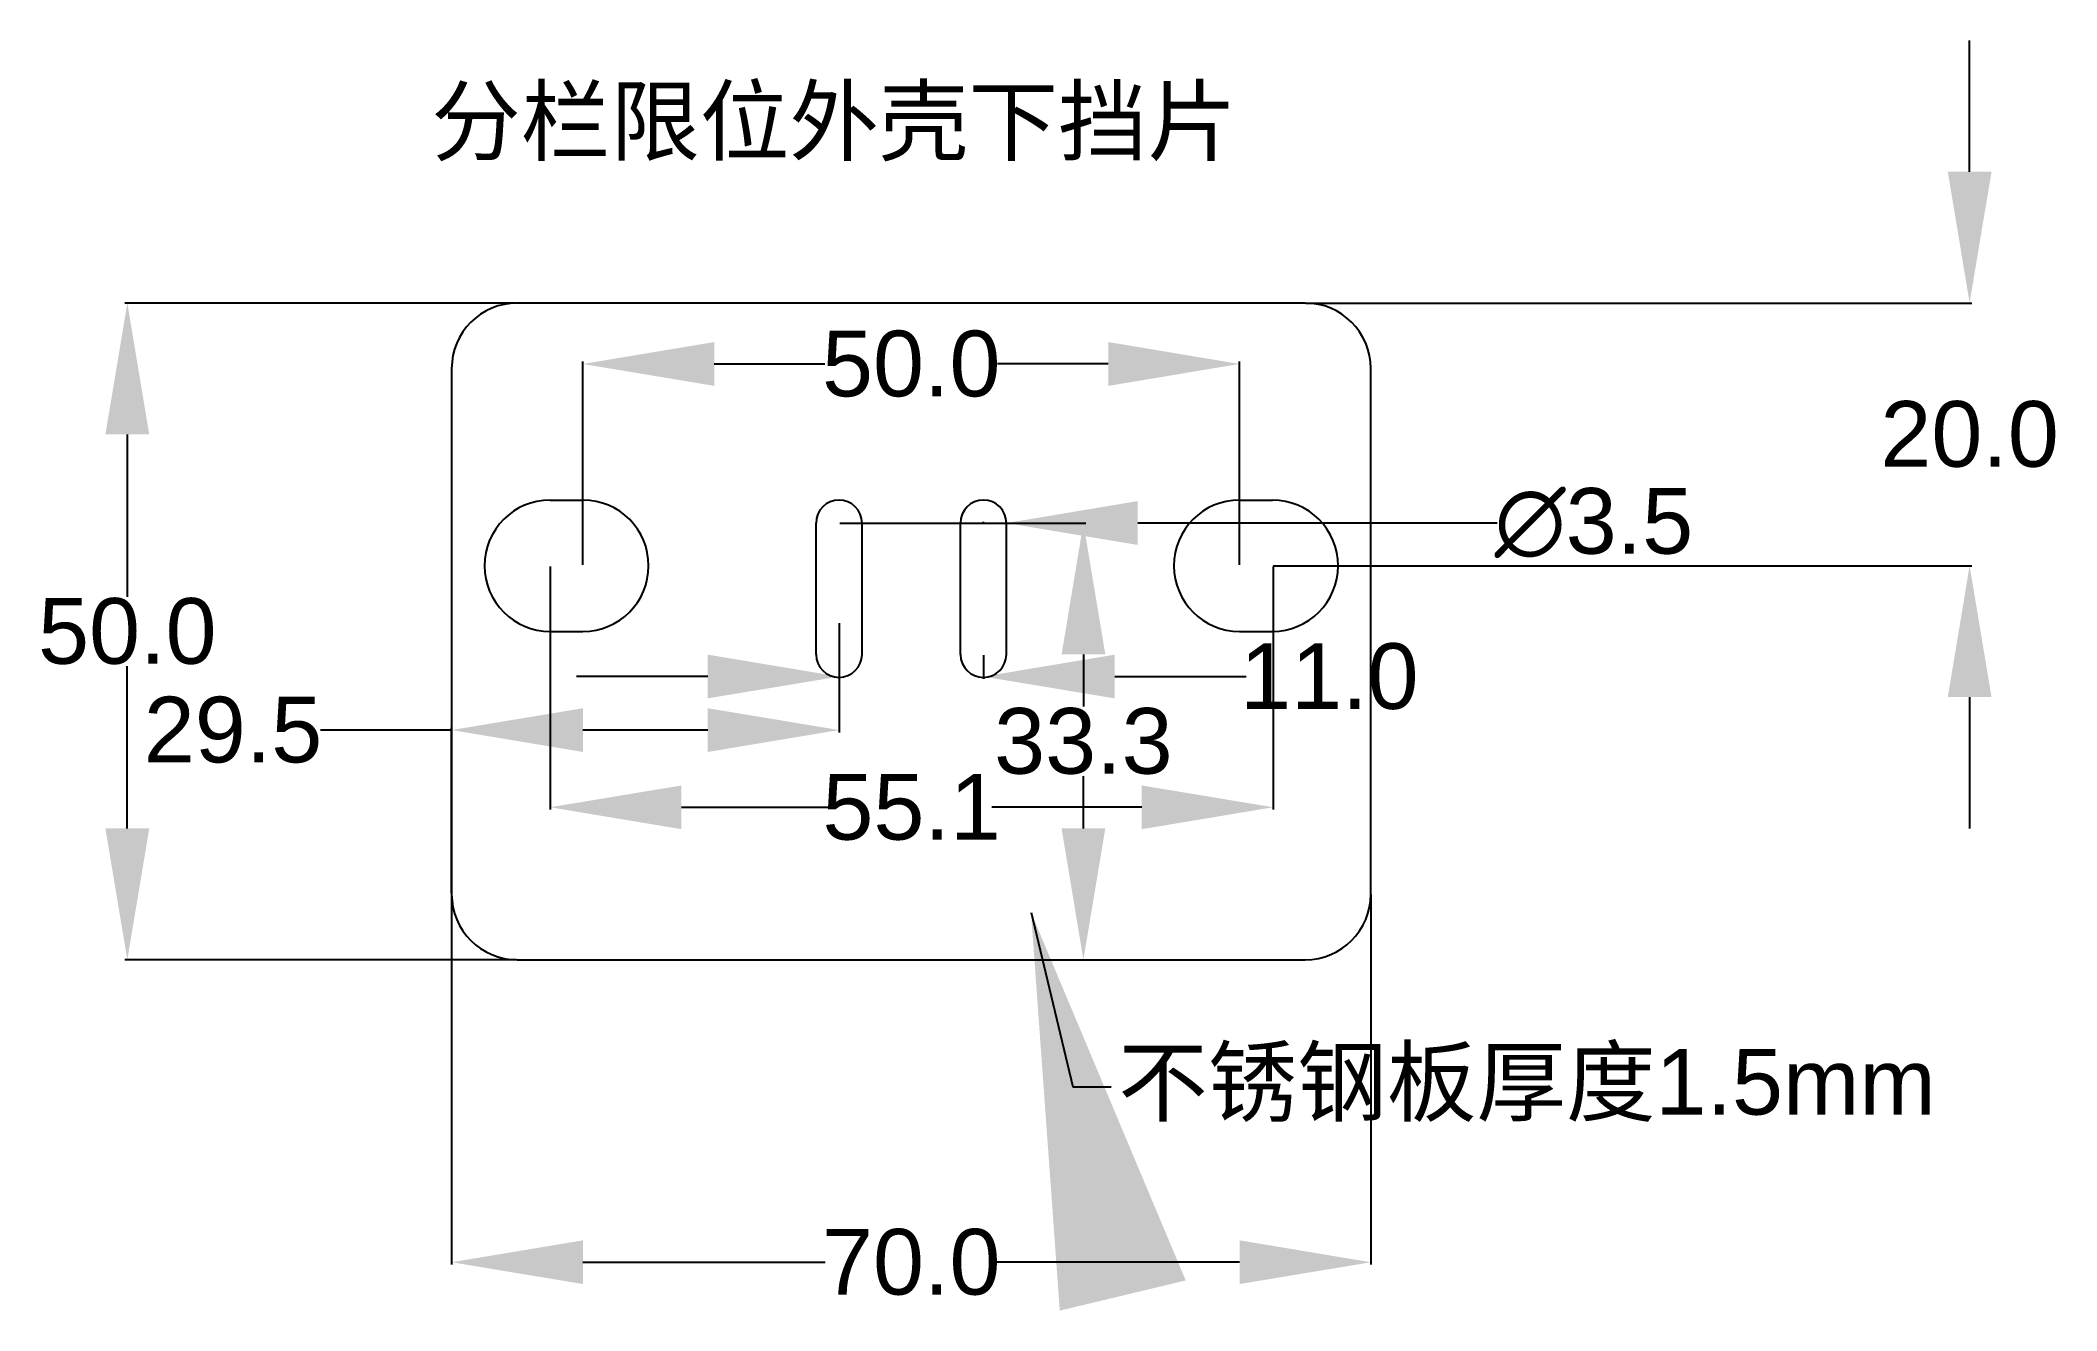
# Model space of a CAD drawing. Header units: millimetres. Extents: x -31 to 122, y -27 to 70.
import ezdxf

# ---------------------------------------------------------------- set-up
doc = ezdxf.new("R2010")
doc.units = ezdxf.units.MM
doc.styles.get("Standard").update_dxf_attribs({"font": 'arial.ttf'})
doc.dimstyles.get("Standard").update_dxf_attribs({"dimtxt": 30, "dimasz": 30, "dimexe": 0.18, "dimexo": 0.0625, "dimgap": 0.09, "dimtad": 0, "dimtih": 1, "dimtoh": 1, "dimdec": 1, "dimzin": 0, "dimdsep": 46, "dimtxsty": 'Standard', "dimcen": 0.09, "dimclrd": 3, "dimclre": 3, "dimclrt": 3, "dimadec": 0, "dimazin": 0, "dimtfac": 1, "dimtdec": 1, "dimtofl": 0, "dimtmove": 0, "dimatfit": 3, "dimfxl": 1, "dimtolj": 1, "dimtzin": 0, "dimarcsym": 0})

# ---------------------------------------------------------------- blocks, each defined once
blk = doc.blocks.new('*D2')
at = {"color": 3, "lineweight": -2, "transparency": 16777216}
for p, q in [((4.94, 50), (-24.88, 50)), ((-24.7, 40), (-24.7, 27.64)), ((-24.7, 10), (-24.7, 22.36)), ((4.94, 0), (-24.88, 0))]:
    blk.add_line(p, q, dxfattribs=at)
at = {"color": 3, "transparency": 16777216}
for points in [[(-26.37, 40), (-23.03, 40), (-24.7, 50)], [(-26.37, 10), (-23.03, 10), (-24.7, 0)]]:
    blk.add_solid(points, dxfattribs=at)
at = {"layer": 'Defpoints', "color": 0, "transparency": 16777216}
for p in [(5, 50), (-24.7, 0), (5, 0)]:
    blk.add_point(p, dxfattribs=at)
at = {"color": 3, "transparency": 16777216, "insert": (-24.7, 25), "char_height": 5, "attachment_point": 5}
blk.add_mtext('\\A1;50.0', dxfattribs=at)
blk = doc.blocks.new('*D3')
at = {"color": 3, "lineweight": -2, "transparency": 16777216}
for p, q in [((0, 4.94), (0, -23.21)), ((70, 4.94), (70, -23.21)), ((10, -23.03), (28.45, -23.03)), ((60, -23.03), (41.55, -23.03))]:
    blk.add_line(p, q, dxfattribs=at)
at = {"color": 3, "transparency": 16777216}
for points in [[(10, -21.36), (10, -24.69), (0, -23.03)], [(60, -21.36), (60, -24.69), (70, -23.03)]]:
    blk.add_solid(points, dxfattribs=at)
at = {"layer": 'Defpoints', "color": 0, "transparency": 16777216}
for p in [(0, 5), (70, 5), (70, -23.03)]:
    blk.add_point(p, dxfattribs=at)
at = {"color": 3, "transparency": 16777216, "insert": (35, -23.03), "char_height": 5, "attachment_point": 5}
blk.add_mtext('\\A1;70.0', dxfattribs=at)
blk = doc.blocks.new('*D4')
at = {"color": 3, "lineweight": -2, "transparency": 16777216}
for p, q in [((115.6, 60), (115.6, 70)), ((65.06, 50), (115.78, 50)), ((62.56, 30), (115.78, 30)), ((115.6, 20), (115.6, 10))]:
    blk.add_line(p, q, dxfattribs=at)
at = {"color": 3, "transparency": 16777216}
for points in [[(113.94, 60), (117.27, 60), (115.6, 50)], [(113.94, 20), (117.27, 20), (115.6, 30)]]:
    blk.add_solid(points, dxfattribs=at)
at = {"layer": 'Defpoints', "color": 0, "transparency": 16777216}
for p in [(65, 50), (115.6, 50), (62.5, 30)]:
    blk.add_point(p, dxfattribs=at)
at = {"color": 3, "transparency": 16777216, "insert": (115.6, 40), "char_height": 5, "attachment_point": 5}
blk.add_mtext('\\A1;20.0', dxfattribs=at)
blk = doc.blocks.new('*D5')
at = {"color": 3, "lineweight": -2, "transparency": 16777216}
for p, q in [((10, 30.06), (10, 45.54)), ((20, 45.36), (28.42, 45.36)), ((50, 45.36), (41.58, 45.36)), ((60, 30.06), (60, 45.54))]:
    blk.add_line(p, q, dxfattribs=at)
at = {"color": 3, "transparency": 16777216}
for points in [[(20, 47.03), (20, 43.69), (10, 45.36)], [(50, 47.03), (50, 43.69), (60, 45.36)]]:
    blk.add_solid(points, dxfattribs=at)
at = {"layer": 'Defpoints', "color": 0, "transparency": 16777216}
for p in [(60, 45.36), (10, 30), (60, 30)]:
    blk.add_point(p, dxfattribs=at)
at = {"color": 3, "transparency": 16777216, "insert": (35, 45.36), "char_height": 5, "attachment_point": 5}
blk.add_mtext('\\A1;50.0', dxfattribs=at)
blk = doc.blocks.new('*D6')
at = {"color": 3, "lineweight": -2, "transparency": 16777216}
for p, q in [((7.5, 29.94), (7.5, 11.43)), ((62.56, 29.94), (62.56, 11.43)), ((17.5, 11.61), (28.93, 11.61)), ((52.56, 11.61), (41.13, 11.61))]:
    blk.add_line(p, q, dxfattribs=at)
at = {"color": 3, "transparency": 16777216}
for points in [[(17.5, 13.27), (17.5, 9.94), (7.5, 11.61)], [(52.56, 13.27), (52.56, 9.94), (62.56, 11.61)]]:
    blk.add_solid(points, dxfattribs=at)
at = {"layer": 'Defpoints', "color": 0, "transparency": 16777216}
for p in [(7.5, 30), (62.56, 30), (62.56, 11.61)]:
    blk.add_point(p, dxfattribs=at)
at = {"color": 3, "transparency": 16777216, "insert": (35.03, 11.61), "char_height": 5, "attachment_point": 5}
blk.add_mtext('\\A1;55.1', dxfattribs=at)
blk = doc.blocks.new('*D7')
at = {"color": 3, "lineweight": -2, "transparency": 16777216}
for p, q in [((29.5, 23.19), (29.5, 17.31)), ((0, 17.49), (-10, 17.49)), ((0, 5.06), (0, 17.67)), ((19.5, 17.49), (10, 17.49))]:
    blk.add_line(p, q, dxfattribs=at)
at = {"color": 3, "transparency": 16777216}
for points in [[(10, 19.15), (10, 15.82), (0, 17.49)], [(19.5, 19.15), (19.5, 15.82), (29.5, 17.49)]]:
    blk.add_solid(points, dxfattribs=at)
at = {"layer": 'Defpoints', "color": 0, "transparency": 16777216}
for p in [(29.5, 23.25), (0, 17.49), (0, 5)]:
    blk.add_point(p, dxfattribs=at)
at = {"color": 3, "transparency": 16777216, "insert": (-16.65, 17.49), "char_height": 5, "attachment_point": 5}
blk.add_mtext('\\A1;29.5', dxfattribs=at)
blk = doc.blocks.new('*D8')
at = {"color": 3, "lineweight": -2, "transparency": 16777216}
for p, q in [((29.5, 25.62), (29.5, 21.38)), ((40.5, 23.19), (40.5, 21.38)), ((19.5, 21.56), (9.5, 21.56)), ((50.5, 21.56), (60.5, 21.56))]:
    blk.add_line(p, q, dxfattribs=at)
at = {"color": 3, "transparency": 16777216}
for points in [[(19.5, 23.23), (19.5, 19.9), (29.5, 21.56)], [(50.5, 23.23), (50.5, 19.9), (40.5, 21.56)]]:
    blk.add_solid(points, dxfattribs=at)
at = {"layer": 'Defpoints', "color": 0, "transparency": 16777216}
for p in [(29.5, 25.69), (40.5, 23.25), (40.5, 21.56)]:
    blk.add_point(p, dxfattribs=at)
at = {"color": 3, "transparency": 16777216, "insert": (66.84, 21.56), "char_height": 5, "attachment_point": 5}
blk.add_mtext('\\A1;11.0', dxfattribs=at)
blk = doc.blocks.new('*D9')
at = {"color": 3, "lineweight": -2, "transparency": 16777216}
for p, q in [((29.56, 33.25), (48.29, 33.25)), ((48.11, 23.25), (48.11, 19.27)), ((48.11, 10), (48.11, 13.98)), ((5, 0), (48.29, 0))]:
    blk.add_line(p, q, dxfattribs=at)
at = {"color": 3, "transparency": 16777216}
for points in [[(46.45, 23.25), (49.78, 23.25), (48.11, 33.25)], [(46.45, 10), (49.78, 10), (48.11, 0)]]:
    blk.add_solid(points, dxfattribs=at)
at = {"layer": 'Defpoints', "color": 0, "transparency": 16777216}
for p in [(29.5, 33.25), (4.94, 0), (48.11, 0)]:
    blk.add_point(p, dxfattribs=at)
at = {"color": 3, "transparency": 16777216, "insert": (48.11, 16.63), "char_height": 5, "attachment_point": 5}
blk.add_mtext('\\A1;33.3', dxfattribs=at)
blk = doc.blocks.new('*D10')
at = {"color": 3, "lineweight": -2, "transparency": 16777216}
for p, q in [((40.41, 33.25), (40.59, 33.25)), ((40.5, 33.16), (40.5, 33.34)), ((79.61, 33.25), (52.25, 33.25))]:
    blk.add_line(p, q, dxfattribs=at)
at = {"color": 3, "transparency": 16777216}
blk.add_solid([(52.25, 34.92), (52.25, 31.58), (42.25, 33.25)], dxfattribs=at)
at = {"layer": 'Defpoints', "color": 0, "transparency": 16777216}
for p in [(38.75, 33.25), (42.25, 33.25)]:
    blk.add_point(p, dxfattribs=at)
at = {"color": 3, "transparency": 16777216, "insert": (86.99, 33.25), "char_height": 5, "attachment_point": 5}
blk.add_mtext('\\A1;∅3.5', dxfattribs=at)

msp = doc.modelspace()

# ---------------------------------------------------------------- linework, layer by layer
at = {"color": 0}
for p, q in [((65, 50), (5, 50)), ((0, 45), (0, 5)), ((70, 5), (70, 45)), ((7.5, 35), (10, 35)), ((60, 35), (62.5, 35)), ((27.75, 23.25), (27.75, 33.25)), ((31.25, 23.25), (31.25, 33.25)), ((38.75, 23.25), (38.75, 33.25)), ((42.25, 23.25), (42.25, 33.25)), ((7.5, 25), (10, 25)), ((60, 25), (62.5, 25)), ((5, 0), (65, 0))]:
    msp.add_line(p, q, dxfattribs=at)
for centre, radius, start, end in [((5, 45), 5, 90, 180), ((65, 45), 5, 0, 90), ((7.5, 30), 5, 90, 270), ((10, 30), 5, 270, 90), ((29.5, 33.25), 1.75, 0, 180), ((40.5, 33.25), 1.75, 0, 180), ((60, 30), 5, 90, 270), ((62.5, 30), 5, 270, 90), ((29.5, 23.25), 1.75, 180, 0), ((40.5, 23.25), 1.75, 180, 0), ((5, 5), 5, 180, 270), ((65, 5), 5, 270, 0)]:
    msp.add_arc(centre, radius, start, end, dxfattribs=at)

# ---------------------------------------------------------------- texts
at = {"color": 2, "insert": (-1.56, 66.36), "char_height": 5, "width": 131.9696, "attachment_point": 1}
msp.add_mtext('{\\fSimSun|b0|i0|c134|p2;分栏限位外壳下挡片}', dxfattribs=at)
at = {"color": 3, "insert": (50.76, -6.79), "char_height": 5, "width": 69.3281, "attachment_point": 1}
msp.add_mtext('{\\fSimSun|b0|i0|c134|p2;不锈钢板厚度}1.5mm', dxfattribs=at)

# ---------------------------------------------------------------- dimensions: what is measured, and where the dimension line sits
at = {"color": 3}
for base, p1, p2, picture, middle in [((115.6, 50), (62.5, 30), (65, 50), '*D4', (115.6, 40)), ((-24.7, 0), (5, 50), (5, 0), '*D2', (-24.7, 25))]:
    dim = msp.add_linear_dim(base=base, p1=p1, p2=p2, angle=90, dimstyle='Standard', override={"dimtxt": 5, "dimasz": 10}, dxfattribs=at)
    dim.commit()
    dim.dimension.update_dxf_attribs({"geometry": picture, "text_midpoint": middle})
for base, p1, p2, picture, middle in [((60, 45.36), (10, 30), (60, 30), '*D5', (35, 45.36)), ((62.56, 11.61), (7.5, 30), (62.56, 30), '*D6', (35.03, 11.61)), ((40.5, 21.56), (29.5, 25.69), (40.5, 23.25), '*D8', (66.84, 21.56)), ((0, 17.49), (29.5, 23.25), (0, 5), '*D7', (-16.65, 17.49)), ((70, -23.03), (0, 5), (70, 5), '*D3', (35, -23.03))]:
    dim = msp.add_linear_dim(base=base, p1=p1, p2=p2, dimstyle='Standard', override={"dimtxt": 5, "dimasz": 10}, dxfattribs=at)
    dim.commit()
    dim.dimension.update_dxf_attribs({"geometry": picture, "text_midpoint": middle})
dim = msp.add_diameter_dim_2p(p1=(38.75, 33.25), p2=(42.25, 33.25), dimstyle='Standard', override={"dimtxt": 5, "dimasz": 10}, dxfattribs=at)
dim.commit()
dim.dimension.update_dxf_attribs({"geometry": '*D10', "text_midpoint": (86.99, 33.25), "dimtype": 163})
dim = msp.add_linear_dim(base=(48.11177895, 0), p1=(29.5, 33.25), p2=(4.9375, 0), angle=90, dimstyle='Standard', override={"dimtxt": 5, "dimasz": 10}, dxfattribs=at)
dim.commit()
dim.dimension.update_dxf_attribs({"geometry": '*D9', "text_midpoint": (48.11177895, 16.625), "dimtype": 160})

# ---------------------------------------------------------------- leaders
at = {"color": 3, "annotation_type": 0, "has_hookline": 1, "hookline_direction": 0, "text_width": 63.41}
msp.add_leader([(44.12, 3.61), (47.3, -9.67), (50.23, -9.67)], dimstyle='Standard', override={"dimgap": 0.09, "dimtad": 0}, dxfattribs=at)

doc.saveas('drawing.dxf')
